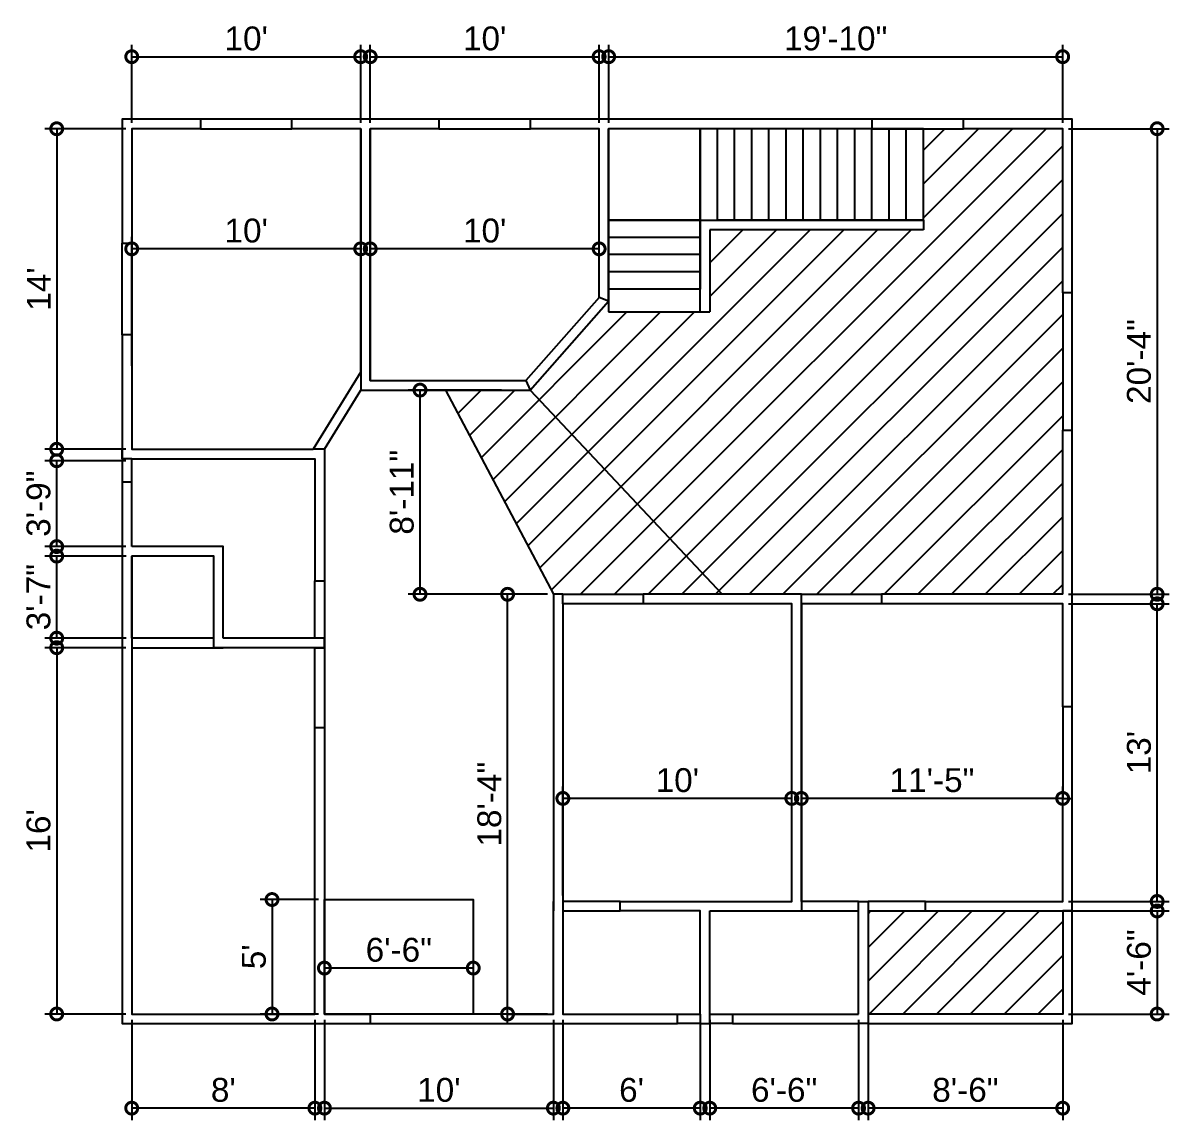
# Model space of a CAD drawing. Header units: feet. Extents: x -13107 to 0, y -39 to 1832.
# Drawn here: x -11881 to -11281, y 100 to 675 of the extents above; entities that cross this region are included whole.
import ezdxf

# ---------------------------------------------------------------- set-up
doc = ezdxf.new("R2010")
doc.units = ezdxf.units.FT
doc.header["$MEASUREMENT"] = 0
for name, color, linetype in [('2d ciling', 52, 'Continuous'), ('2d doors', 82, 'Continuous'), ('2d stairs', 220, 'Continuous'), ('2d walls', 9, 'Continuous'), ('2d windows', 150, 'Continuous'), ('blocks', 130, 'Continuous'), ('dimentions', 230, 'Continuous'), ('hatches', 40, 'Continuous')]:
    doc.layers.add(name, color=color, linetype=linetype)
doc.styles.get("Standard").update_dxf_attribs({"font": 'arial.ttf'})
doc.dimstyles.new('dimentions', dxfattribs={"dimscale": 5, "dimtxt": 2.5, "dimasz": 2.5, "dimexe": 1.25, "dimexo": 0.625, "dimtad": 1, "dimdec": 4, "dimzin": 0, "dimdsep": 46, "dimlunit": 4, "dimtxsty": 'Standard', "dimblk": 'DOTSMALL', "dimcen": 2.5, "dimadec": 0, "dimazin": 0, "dimtfac": 1, "dimtdec": 4, "dimtofl": 0, "dimtmove": 0, "dimatfit": 3, "dimfxl": 1, "dimtolj": 1, "dimtzin": 0, "dimarcsym": 0})
pattern_1 = [(45, (3892.414, 0), (-8.838835, 8.838835), [])]

# ---------------------------------------------------------------- blocks, each defined once
blk = doc.blocks.new('_DotSmall')
at = {"color": 0, "linetype": 'ByBlock', "const_width": 0.5}
blk.add_lwpolyline([(-0.0625, 0, 1), (0.0625, 0, 1)], format="xyb", close=True, dxfattribs=at)
blk = doc.blocks.new('*D87')
at = {"layer": 'Defpoints', "color": 0, "transparency": 16777216}
for p in [(-11824.38, 155.38), (-11728.38, 155.38), (-11824.38, 106.04)]:
    blk.add_point(p, dxfattribs=at)
at = {"layer": 'dimentions', "color": 0, "lineweight": -2, "transparency": 16777216}
for p, q in [((-11824.38, 152.26), (-11824.38, 99.79)), ((-11728.38, 152.26), (-11728.38, 99.79)), ((-11728.38, 106.04), (-11824.38, 106.04))]:
    blk.add_line(p, q, dxfattribs=at)
at = {"layer": 'dimentions', "color": 0, "lineweight": -2, "transparency": 16777216, "xscale": 12.5, "yscale": 12.5, "zscale": 12.5, "rotation": 180}
blk.add_blockref('_DotSmall', (-11824.38, 106.04), dxfattribs=at)
at = {"layer": 'dimentions', "color": 0, "lineweight": -2, "transparency": 16777216, "xscale": 12.5, "yscale": 12.5, "zscale": 12.5}
blk.add_blockref('_DotSmall', (-11728.38, 106.04), dxfattribs=at)
at = {"layer": 'dimentions', "color": 0, "transparency": 16777216, "insert": (-11776.38, 115.55), "char_height": 12.5, "attachment_point": 5}
blk.add_mtext("\\A1;8'", dxfattribs=at)
blk = doc.blocks.new('*D88')
at = {"layer": 'Defpoints', "color": 0, "transparency": 16777216}
for p in [(-11723.38, 155.38), (-11603.38, 155.38), (-11603.38, 106.04)]:
    blk.add_point(p, dxfattribs=at)
at = {"layer": 'dimentions', "color": 0, "lineweight": -2, "transparency": 16777216}
for p, q in [((-11723.38, 152.26), (-11723.38, 99.79)), ((-11603.38, 152.26), (-11603.38, 99.79)), ((-11723.38, 106.04), (-11603.38, 106.04))]:
    blk.add_line(p, q, dxfattribs=at)
at = {"layer": 'dimentions', "color": 0, "lineweight": -2, "transparency": 16777216, "xscale": 12.5, "yscale": 12.5, "zscale": 12.5, "rotation": 180}
blk.add_blockref('_DotSmall', (-11723.38, 106.04), dxfattribs=at)
at = {"layer": 'dimentions', "color": 0, "lineweight": -2, "transparency": 16777216, "xscale": 12.5, "yscale": 12.5, "zscale": 12.5}
blk.add_blockref('_DotSmall', (-11603.38, 106.04), dxfattribs=at)
at = {"layer": 'dimentions', "color": 0, "transparency": 16777216, "insert": (-11663.38, 115.55), "char_height": 12.5, "attachment_point": 5}
blk.add_mtext("\\A1;10'", dxfattribs=at)
blk = doc.blocks.new('*D89')
at = {"layer": 'Defpoints', "color": 0, "transparency": 16777216}
for p in [(-11598.38, 155.38), (-11526.38, 155.38), (-11598.38, 106.04)]:
    blk.add_point(p, dxfattribs=at)
at = {"layer": 'dimentions', "color": 0, "lineweight": -2, "transparency": 16777216}
for p, q in [((-11598.38, 152.26), (-11598.38, 99.79)), ((-11526.38, 152.26), (-11526.38, 99.79)), ((-11526.38, 106.04), (-11598.38, 106.04))]:
    blk.add_line(p, q, dxfattribs=at)
at = {"layer": 'dimentions', "color": 0, "lineweight": -2, "transparency": 16777216, "xscale": 12.5, "yscale": 12.5, "zscale": 12.5, "rotation": 180}
blk.add_blockref('_DotSmall', (-11598.38, 106.04), dxfattribs=at)
at = {"layer": 'dimentions', "color": 0, "lineweight": -2, "transparency": 16777216, "xscale": 12.5, "yscale": 12.5, "zscale": 12.5}
blk.add_blockref('_DotSmall', (-11526.38, 106.04), dxfattribs=at)
at = {"layer": 'dimentions', "color": 0, "transparency": 16777216, "insert": (-11562.38, 115.55), "char_height": 12.5, "attachment_point": 5}
blk.add_mtext("\\A1;6'", dxfattribs=at)
blk = doc.blocks.new('*D90')
at = {"layer": 'Defpoints', "color": 0, "transparency": 16777216}
for p in [(-11521.38, 155.38), (-11443.38, 155.38), (-11521.38, 106.04)]:
    blk.add_point(p, dxfattribs=at)
at = {"layer": 'dimentions', "color": 0, "lineweight": -2, "transparency": 16777216}
for p, q in [((-11521.38, 152.26), (-11521.38, 99.79)), ((-11443.38, 152.26), (-11443.38, 99.79)), ((-11443.38, 106.04), (-11521.38, 106.04))]:
    blk.add_line(p, q, dxfattribs=at)
at = {"layer": 'dimentions', "color": 0, "lineweight": -2, "transparency": 16777216, "xscale": 12.5, "yscale": 12.5, "zscale": 12.5, "rotation": 180}
blk.add_blockref('_DotSmall', (-11521.38, 106.04), dxfattribs=at)
at = {"layer": 'dimentions', "color": 0, "lineweight": -2, "transparency": 16777216, "xscale": 12.5, "yscale": 12.5, "zscale": 12.5}
blk.add_blockref('_DotSmall', (-11443.38, 106.04), dxfattribs=at)
at = {"layer": 'dimentions', "color": 0, "transparency": 16777216, "insert": (-11482.38, 115.55), "char_height": 12.5, "attachment_point": 5}
blk.add_mtext('\\A1;6\'-6"', dxfattribs=at)
blk = doc.blocks.new('*D91')
at = {"layer": 'Defpoints', "color": 0, "transparency": 16777216}
for p in [(-11438.38, 155.38), (-11336.38, 155.38), (-11438.38, 106.04)]:
    blk.add_point(p, dxfattribs=at)
at = {"layer": 'dimentions', "color": 0, "lineweight": -2, "transparency": 16777216}
for p, q in [((-11438.38, 152.26), (-11438.38, 99.79)), ((-11336.38, 152.26), (-11336.38, 99.79)), ((-11336.38, 106.04), (-11438.38, 106.04))]:
    blk.add_line(p, q, dxfattribs=at)
at = {"layer": 'dimentions', "color": 0, "lineweight": -2, "transparency": 16777216, "xscale": 12.5, "yscale": 12.5, "zscale": 12.5, "rotation": 180}
blk.add_blockref('_DotSmall', (-11438.38, 106.04), dxfattribs=at)
at = {"layer": 'dimentions', "color": 0, "lineweight": -2, "transparency": 16777216, "xscale": 12.5, "yscale": 12.5, "zscale": 12.5}
blk.add_blockref('_DotSmall', (-11336.38, 106.04), dxfattribs=at)
at = {"layer": 'dimentions', "color": 0, "transparency": 16777216, "insert": (-11387.38, 115.55), "char_height": 12.5, "attachment_point": 5}
blk.add_mtext('\\A1;8\'-6"', dxfattribs=at)
blk = doc.blocks.new('*D92')
at = {"layer": 'Defpoints', "color": 0, "transparency": 16777216}
for p in [(-11336.38, 209.38), (-11336.38, 155.38), (-11286.86, 155.38)]:
    blk.add_point(p, dxfattribs=at)
at = {"layer": 'dimentions', "color": 0, "lineweight": -2, "transparency": 16777216}
for p, q in [((-11333.26, 209.38), (-11280.61, 209.38)), ((-11286.86, 209.38), (-11286.86, 155.38)), ((-11333.26, 155.38), (-11280.61, 155.38))]:
    blk.add_line(p, q, dxfattribs=at)
at = {"layer": 'dimentions', "color": 0, "lineweight": -2, "transparency": 16777216, "xscale": 12.5, "yscale": 12.5, "zscale": 12.5}
for p, rotation in [((-11286.86, 209.38), 90), ((-11286.86, 155.38), 270)]:
    blk.add_blockref('_DotSmall', p, dxfattribs=dict(at, rotation=rotation))
at = {"layer": 'dimentions', "color": 0, "transparency": 16777216, "insert": (-11296.37, 182.38), "char_height": 12.5, "attachment_point": 5, "rotation": 90}
blk.add_mtext('\\A1;4\'-6"', dxfattribs=at)
blk = doc.blocks.new('*D93')
at = {"layer": 'Defpoints', "color": 0, "transparency": 16777216}
for p in [(-11336.38, 370.38), (-11286.86, 370.38), (-11336.38, 214.38)]:
    blk.add_point(p, dxfattribs=at)
at = {"layer": 'dimentions', "color": 0, "lineweight": -2, "transparency": 16777216}
for p, q in [((-11333.26, 370.38), (-11280.61, 370.38)), ((-11286.86, 214.38), (-11286.86, 370.38)), ((-11333.26, 214.38), (-11280.61, 214.38))]:
    blk.add_line(p, q, dxfattribs=at)
at = {"layer": 'dimentions', "color": 0, "lineweight": -2, "transparency": 16777216, "xscale": 12.5, "yscale": 12.5, "zscale": 12.5}
for p, rotation in [((-11286.86, 370.38), 90), ((-11286.86, 214.38), 270)]:
    blk.add_blockref('_DotSmall', p, dxfattribs=dict(at, rotation=rotation))
at = {"layer": 'dimentions', "color": 0, "transparency": 16777216, "insert": (-11296.37, 292.38), "char_height": 12.5, "attachment_point": 5, "rotation": 90}
blk.add_mtext("\\A1;13'", dxfattribs=at)
blk = doc.blocks.new('*D94')
at = {"layer": 'Defpoints', "color": 0, "transparency": 16777216}
for p in [(-11473.38, 268.38), (-11473.38, 214.38), (-11336.38, 214.38)]:
    blk.add_point(p, dxfattribs=at)
at = {"layer": 'dimentions', "color": 0, "lineweight": -2, "transparency": 16777216}
for p, q in [((-11473.38, 217.51), (-11473.38, 274.63)), ((-11336.38, 217.51), (-11336.38, 274.63)), ((-11336.38, 268.38), (-11473.38, 268.38))]:
    blk.add_line(p, q, dxfattribs=at)
at = {"layer": 'dimentions', "color": 0, "lineweight": -2, "transparency": 16777216, "xscale": 12.5, "yscale": 12.5, "zscale": 12.5, "rotation": 180}
blk.add_blockref('_DotSmall', (-11473.38, 268.38), dxfattribs=at)
at = {"layer": 'dimentions', "color": 0, "lineweight": -2, "transparency": 16777216, "xscale": 12.5, "yscale": 12.5, "zscale": 12.5}
blk.add_blockref('_DotSmall', (-11336.38, 268.38), dxfattribs=at)
at = {"layer": 'dimentions', "color": 0, "transparency": 16777216, "insert": (-11404.88, 277.89), "char_height": 12.5, "attachment_point": 5}
blk.add_mtext('\\A1;11\'-5"', dxfattribs=at)
blk = doc.blocks.new('*D95')
at = {"layer": 'Defpoints', "color": 0, "transparency": 16777216}
for p in [(-11598.38, 268.38), (-11598.38, 214.38), (-11478.38, 214.38)]:
    blk.add_point(p, dxfattribs=at)
at = {"layer": 'dimentions', "color": 0, "lineweight": -2, "transparency": 16777216}
for p, q in [((-11598.38, 217.51), (-11598.38, 274.63)), ((-11478.38, 217.51), (-11478.38, 274.63)), ((-11478.38, 268.38), (-11598.38, 268.38))]:
    blk.add_line(p, q, dxfattribs=at)
at = {"layer": 'dimentions', "color": 0, "lineweight": -2, "transparency": 16777216, "xscale": 12.5, "yscale": 12.5, "zscale": 12.5, "rotation": 180}
blk.add_blockref('_DotSmall', (-11598.38, 268.38), dxfattribs=at)
at = {"layer": 'dimentions', "color": 0, "lineweight": -2, "transparency": 16777216, "xscale": 12.5, "yscale": 12.5, "zscale": 12.5}
blk.add_blockref('_DotSmall', (-11478.38, 268.38), dxfattribs=at)
at = {"layer": 'dimentions', "color": 0, "transparency": 16777216, "insert": (-11538.38, 277.89), "char_height": 12.5, "attachment_point": 5}
blk.add_mtext("\\A1;10'", dxfattribs=at)
blk = doc.blocks.new('*D96')
at = {"layer": 'Defpoints', "color": 0, "transparency": 16777216}
for p in [(-11627.38, 375.38), (-11603.38, 375.38), (-11603.38, 155.38)]:
    blk.add_point(p, dxfattribs=at)
at = {"layer": 'dimentions', "color": 0, "lineweight": -2, "transparency": 16777216}
for p, q in [((-11606.51, 375.38), (-11633.63, 375.38)), ((-11627.38, 155.38), (-11627.38, 375.38)), ((-11606.51, 155.38), (-11633.63, 155.38))]:
    blk.add_line(p, q, dxfattribs=at)
at = {"layer": 'dimentions', "color": 0, "lineweight": -2, "transparency": 16777216, "xscale": 12.5, "yscale": 12.5, "zscale": 12.5}
for p, rotation in [((-11627.38, 375.38), 90), ((-11627.38, 155.38), 270)]:
    blk.add_blockref('_DotSmall', p, dxfattribs=dict(at, rotation=rotation))
at = {"layer": 'dimentions', "color": 0, "transparency": 16777216, "insert": (-11636.89, 265.38), "char_height": 12.5, "attachment_point": 5, "rotation": 90}
blk.add_mtext('\\A1;18\'-4"', dxfattribs=at)
blk = doc.blocks.new('*D97')
at = {"layer": 'Defpoints', "color": 0, "transparency": 16777216}
for p in [(-11723.38, 215.38), (-11645.38, 215.38), (-11723.38, 179.46)]:
    blk.add_point(p, dxfattribs=at)
at = {"layer": 'dimentions', "color": 0, "lineweight": -2, "transparency": 16777216}
for p, q in [((-11723.38, 212.26), (-11723.38, 173.21)), ((-11645.38, 212.26), (-11645.38, 173.21)), ((-11645.38, 179.46), (-11723.38, 179.46))]:
    blk.add_line(p, q, dxfattribs=at)
at = {"layer": 'dimentions', "color": 0, "lineweight": -2, "transparency": 16777216, "xscale": 12.5, "yscale": 12.5, "zscale": 12.5, "rotation": 180}
blk.add_blockref('_DotSmall', (-11723.38, 179.46), dxfattribs=at)
at = {"layer": 'dimentions', "color": 0, "lineweight": -2, "transparency": 16777216, "xscale": 12.5, "yscale": 12.5, "zscale": 12.5}
blk.add_blockref('_DotSmall', (-11645.38, 179.46), dxfattribs=at)
at = {"layer": 'dimentions', "color": 0, "transparency": 16777216, "insert": (-11684.38, 188.97), "char_height": 12.5, "attachment_point": 5}
blk.add_mtext('\\A1;6\'-6"', dxfattribs=at)
blk = doc.blocks.new('*D98')
at = {"layer": 'Defpoints', "color": 0, "transparency": 16777216}
for p in [(-11723.38, 215.38), (-11750.84, 155.38), (-11723.38, 155.38)]:
    blk.add_point(p, dxfattribs=at)
at = {"layer": 'dimentions', "color": 0, "lineweight": -2, "transparency": 16777216}
for p, q in [((-11726.51, 215.38), (-11757.09, 215.38)), ((-11750.84, 215.38), (-11750.84, 155.38)), ((-11726.51, 155.38), (-11757.09, 155.38))]:
    blk.add_line(p, q, dxfattribs=at)
at = {"layer": 'dimentions', "color": 0, "lineweight": -2, "transparency": 16777216, "xscale": 12.5, "yscale": 12.5, "zscale": 12.5}
for p, rotation in [((-11750.84, 215.38), 90), ((-11750.84, 155.38), 270)]:
    blk.add_blockref('_DotSmall', p, dxfattribs=dict(at, rotation=rotation))
at = {"layer": 'dimentions', "color": 0, "transparency": 16777216, "insert": (-11760.33, 185.38), "char_height": 12.5, "attachment_point": 5, "rotation": 90}
blk.add_mtext("\\A1;5'", dxfattribs=at)
blk = doc.blocks.new('*D99')
at = {"layer": 'Defpoints', "color": 0, "transparency": 16777216}
for p in [(-11824.38, 347.38), (-11863.72, 155.38), (-11824.38, 155.38)]:
    blk.add_point(p, dxfattribs=at)
at = {"layer": 'dimentions', "color": 0, "lineweight": -2, "transparency": 16777216}
for p, q in [((-11827.51, 347.38), (-11869.97, 347.38)), ((-11863.72, 347.38), (-11863.72, 155.38)), ((-11827.51, 155.38), (-11869.97, 155.38))]:
    blk.add_line(p, q, dxfattribs=at)
at = {"layer": 'dimentions', "color": 0, "lineweight": -2, "transparency": 16777216, "xscale": 12.5, "yscale": 12.5, "zscale": 12.5}
for p, rotation in [((-11863.72, 347.38), 90), ((-11863.72, 155.38), 270)]:
    blk.add_blockref('_DotSmall', p, dxfattribs=dict(at, rotation=rotation))
at = {"layer": 'dimentions', "color": 0, "transparency": 16777216, "insert": (-11873.22, 251.38), "char_height": 12.5, "attachment_point": 5, "rotation": 90}
blk.add_mtext("\\A1;16'", dxfattribs=at)
blk = doc.blocks.new('*D101')
at = {"layer": 'Defpoints', "color": 0, "transparency": 16777216}
for p in [(-11824.38, 619.38), (-11863.72, 451.38), (-11824.38, 451.38)]:
    blk.add_point(p, dxfattribs=at)
at = {"layer": 'dimentions', "color": 0, "lineweight": -2, "transparency": 16777216}
for p, q in [((-11827.51, 619.38), (-11869.97, 619.38)), ((-11863.72, 619.38), (-11863.72, 451.38)), ((-11827.51, 451.38), (-11869.97, 451.38))]:
    blk.add_line(p, q, dxfattribs=at)
at = {"layer": 'dimentions', "color": 0, "lineweight": -2, "transparency": 16777216, "xscale": 12.5, "yscale": 12.5, "zscale": 12.5}
for p, rotation in [((-11863.72, 619.38), 90), ((-11863.72, 451.38), 270)]:
    blk.add_blockref('_DotSmall', p, dxfattribs=dict(at, rotation=rotation))
at = {"layer": 'dimentions', "color": 0, "transparency": 16777216, "insert": (-11873.12, 535.38), "char_height": 12.5, "attachment_point": 5, "rotation": 90}
blk.add_mtext("\\A1;14'", dxfattribs=at)
blk = doc.blocks.new('*D102')
at = {"layer": 'Defpoints', "color": 0, "transparency": 16777216}
for p in [(-11704.38, 657.14), (-11824.38, 619.38), (-11704.38, 619.38)]:
    blk.add_point(p, dxfattribs=at)
at = {"layer": 'dimentions', "color": 0, "lineweight": -2, "transparency": 16777216}
for p, q in [((-11824.38, 622.51), (-11824.38, 663.39)), ((-11704.38, 622.51), (-11704.38, 663.39)), ((-11824.38, 657.14), (-11704.38, 657.14))]:
    blk.add_line(p, q, dxfattribs=at)
at = {"layer": 'dimentions', "color": 0, "lineweight": -2, "transparency": 16777216, "xscale": 12.5, "yscale": 12.5, "zscale": 12.5, "rotation": 180}
blk.add_blockref('_DotSmall', (-11824.38, 657.14), dxfattribs=at)
at = {"layer": 'dimentions', "color": 0, "lineweight": -2, "transparency": 16777216, "xscale": 12.5, "yscale": 12.5, "zscale": 12.5}
blk.add_blockref('_DotSmall', (-11704.38, 657.14), dxfattribs=at)
at = {"layer": 'dimentions', "color": 0, "transparency": 16777216, "insert": (-11764.38, 666.64), "char_height": 12.5, "attachment_point": 5}
blk.add_mtext("\\A1;10'", dxfattribs=at)
blk = doc.blocks.new('*D103')
at = {"layer": 'Defpoints', "color": 0, "transparency": 16777216}
for p in [(-11579.38, 657.14), (-11699.38, 619.38), (-11579.38, 619.38)]:
    blk.add_point(p, dxfattribs=at)
at = {"layer": 'dimentions', "color": 0, "lineweight": -2, "transparency": 16777216}
for p, q in [((-11699.38, 622.51), (-11699.38, 663.39)), ((-11579.38, 622.51), (-11579.38, 663.39)), ((-11699.38, 657.14), (-11579.38, 657.14))]:
    blk.add_line(p, q, dxfattribs=at)
at = {"layer": 'dimentions', "color": 0, "lineweight": -2, "transparency": 16777216, "xscale": 12.5, "yscale": 12.5, "zscale": 12.5, "rotation": 180}
blk.add_blockref('_DotSmall', (-11699.38, 657.14), dxfattribs=at)
at = {"layer": 'dimentions', "color": 0, "lineweight": -2, "transparency": 16777216, "xscale": 12.5, "yscale": 12.5, "zscale": 12.5}
blk.add_blockref('_DotSmall', (-11579.38, 657.14), dxfattribs=at)
at = {"layer": 'dimentions', "color": 0, "transparency": 16777216, "insert": (-11639.38, 666.64), "char_height": 12.5, "attachment_point": 5}
blk.add_mtext("\\A1;10'", dxfattribs=at)
blk = doc.blocks.new('*D104')
at = {"layer": 'Defpoints', "color": 0, "transparency": 16777216}
for p in [(-11336.38, 657.14), (-11574.38, 619.38), (-11336.38, 619.38)]:
    blk.add_point(p, dxfattribs=at)
at = {"layer": 'dimentions', "color": 0, "lineweight": -2, "transparency": 16777216}
for p, q in [((-11574.38, 622.51), (-11574.38, 663.39)), ((-11336.38, 622.51), (-11336.38, 663.39)), ((-11574.38, 657.14), (-11336.38, 657.14))]:
    blk.add_line(p, q, dxfattribs=at)
at = {"layer": 'dimentions', "color": 0, "lineweight": -2, "transparency": 16777216, "xscale": 12.5, "yscale": 12.5, "zscale": 12.5, "rotation": 180}
blk.add_blockref('_DotSmall', (-11574.38, 657.14), dxfattribs=at)
at = {"layer": 'dimentions', "color": 0, "lineweight": -2, "transparency": 16777216, "xscale": 12.5, "yscale": 12.5, "zscale": 12.5}
blk.add_blockref('_DotSmall', (-11336.38, 657.14), dxfattribs=at)
at = {"layer": 'dimentions', "color": 0, "transparency": 16777216, "insert": (-11455.38, 666.64), "char_height": 12.5, "attachment_point": 5}
blk.add_mtext('\\A1;19\'-10"', dxfattribs=at)
blk = doc.blocks.new('*D105')
at = {"layer": 'Defpoints', "color": 0, "transparency": 16777216}
for p in [(-11336.38, 619.38), (-11336.38, 375.38), (-11286.86, 375.38)]:
    blk.add_point(p, dxfattribs=at)
at = {"layer": 'dimentions', "color": 0, "lineweight": -2, "transparency": 16777216}
for p, q in [((-11333.26, 619.38), (-11280.61, 619.38)), ((-11286.86, 619.38), (-11286.86, 375.38)), ((-11333.26, 375.38), (-11280.61, 375.38))]:
    blk.add_line(p, q, dxfattribs=at)
at = {"layer": 'dimentions', "color": 0, "lineweight": -2, "transparency": 16777216, "xscale": 12.5, "yscale": 12.5, "zscale": 12.5}
for p, rotation in [((-11286.86, 619.38), 90), ((-11286.86, 375.38), 270)]:
    blk.add_blockref('_DotSmall', p, dxfattribs=dict(at, rotation=rotation))
at = {"layer": 'dimentions', "color": 0, "transparency": 16777216, "insert": (-11296.37, 497.38), "char_height": 12.5, "attachment_point": 5, "rotation": 90}
blk.add_mtext('\\A1;20\'-4"', dxfattribs=at)
blk = doc.blocks.new('*D106')
at = {"layer": 'Defpoints', "color": 0, "transparency": 16777216}
for p in [(-11699.38, 556.43), (-11699.38, 530.94), (-11579.38, 530.94)]:
    blk.add_point(p, dxfattribs=at)
at = {"layer": 'dimentions', "color": 0, "lineweight": -2, "transparency": 16777216}
for p, q in [((-11699.38, 534.06), (-11699.38, 562.68)), ((-11579.38, 534.06), (-11579.38, 562.68)), ((-11579.38, 556.43), (-11699.38, 556.43))]:
    blk.add_line(p, q, dxfattribs=at)
at = {"layer": 'dimentions', "color": 0, "lineweight": -2, "transparency": 16777216, "xscale": 12.5, "yscale": 12.5, "zscale": 12.5, "rotation": 180}
blk.add_blockref('_DotSmall', (-11699.38, 556.43), dxfattribs=at)
at = {"layer": 'dimentions', "color": 0, "lineweight": -2, "transparency": 16777216, "xscale": 12.5, "yscale": 12.5, "zscale": 12.5}
blk.add_blockref('_DotSmall', (-11579.38, 556.43), dxfattribs=at)
at = {"layer": 'dimentions', "color": 0, "transparency": 16777216, "insert": (-11639.38, 565.94), "char_height": 12.5, "attachment_point": 5}
blk.add_mtext("\\A1;10'", dxfattribs=at)
blk = doc.blocks.new('*D107')
at = {"layer": 'Defpoints', "color": 0, "transparency": 16777216}
for p in [(-11824.38, 556.43), (-11824.38, 491.95), (-11704.38, 491.95)]:
    blk.add_point(p, dxfattribs=at)
at = {"layer": 'dimentions', "color": 0, "lineweight": -2, "transparency": 16777216}
for p, q in [((-11824.38, 495.08), (-11824.38, 562.68)), ((-11704.38, 495.08), (-11704.38, 562.68)), ((-11704.38, 556.43), (-11824.38, 556.43))]:
    blk.add_line(p, q, dxfattribs=at)
at = {"layer": 'dimentions', "color": 0, "lineweight": -2, "transparency": 16777216, "xscale": 12.5, "yscale": 12.5, "zscale": 12.5, "rotation": 180}
blk.add_blockref('_DotSmall', (-11824.38, 556.43), dxfattribs=at)
at = {"layer": 'dimentions', "color": 0, "lineweight": -2, "transparency": 16777216, "xscale": 12.5, "yscale": 12.5, "zscale": 12.5}
blk.add_blockref('_DotSmall', (-11704.38, 556.43), dxfattribs=at)
at = {"layer": 'dimentions', "color": 0, "transparency": 16777216, "insert": (-11764.38, 565.94), "char_height": 12.5, "attachment_point": 5}
blk.add_mtext("\\A1;10'", dxfattribs=at)
blk = doc.blocks.new('*D108')
at = {"layer": 'Defpoints', "color": 0, "transparency": 16777216}
for p in [(-11673.28, 482.38), (-11627.38, 482.38), (-11627.38, 375.38)]:
    blk.add_point(p, dxfattribs=at)
at = {"layer": 'dimentions', "color": 0, "lineweight": -2, "transparency": 16777216}
for p, q in [((-11630.51, 482.38), (-11679.53, 482.38)), ((-11673.28, 375.38), (-11673.28, 482.38)), ((-11630.51, 375.38), (-11679.53, 375.38))]:
    blk.add_line(p, q, dxfattribs=at)
at = {"layer": 'dimentions', "color": 0, "lineweight": -2, "transparency": 16777216, "xscale": 12.5, "yscale": 12.5, "zscale": 12.5}
for p, rotation in [((-11673.28, 482.38), 90), ((-11673.28, 375.38), 270)]:
    blk.add_blockref('_DotSmall', p, dxfattribs=dict(at, rotation=rotation))
at = {"layer": 'dimentions', "color": 0, "transparency": 16777216, "insert": (-11682.79, 428.88), "char_height": 12.5, "attachment_point": 5, "rotation": 90}
blk.add_mtext('\\A1;8\'-11"', dxfattribs=at)
blk = doc.blocks.new('*D110')
at = {"layer": 'Defpoints', "color": 0, "transparency": 16777216}
for p in [(-11863.72, 395.38), (-11824.14, 395.38), (-11824.14, 352.38)]:
    blk.add_point(p, dxfattribs=at)
at = {"layer": 'dimentions', "color": 0, "lineweight": -2, "transparency": 16777216}
for p, q in [((-11827.27, 395.38), (-11869.97, 395.38)), ((-11863.72, 352.38), (-11863.72, 395.38)), ((-11827.27, 352.38), (-11869.97, 352.38))]:
    blk.add_line(p, q, dxfattribs=at)
at = {"layer": 'dimentions', "color": 0, "lineweight": -2, "transparency": 16777216, "xscale": 12.5, "yscale": 12.5, "zscale": 12.5}
for p, rotation in [((-11863.72, 395.38), 90), ((-11863.72, 352.38), 270)]:
    blk.add_blockref('_DotSmall', p, dxfattribs=dict(at, rotation=rotation))
at = {"layer": 'dimentions', "color": 0, "transparency": 16777216, "insert": (-11873.23, 373.88), "char_height": 12.5, "attachment_point": 5, "rotation": 90}
blk.add_mtext('\\A1;3\'-7"', dxfattribs=at)
blk = doc.blocks.new('*D112')
at = {"layer": 'Defpoints', "color": 0, "transparency": 16777216}
for p in [(-11863.72, 445.38), (-11824.38, 445.38), (-11824.38, 400.38)]:
    blk.add_point(p, dxfattribs=at)
at = {"layer": 'dimentions', "color": 0, "lineweight": -2, "transparency": 16777216}
for p, q in [((-11827.51, 445.38), (-11869.97, 445.38)), ((-11863.72, 400.38), (-11863.72, 445.38)), ((-11827.51, 400.38), (-11869.97, 400.38))]:
    blk.add_line(p, q, dxfattribs=at)
at = {"layer": 'dimentions', "color": 0, "lineweight": -2, "transparency": 16777216, "xscale": 12.5, "yscale": 12.5, "zscale": 12.5}
for p, rotation in [((-11863.72, 445.38), 90), ((-11863.72, 400.38), 270)]:
    blk.add_blockref('_DotSmall', p, dxfattribs=dict(at, rotation=rotation))
at = {"layer": 'dimentions', "color": 0, "transparency": 16777216, "insert": (-11873.23, 422.88), "char_height": 12.5, "attachment_point": 5, "rotation": 90}
blk.add_mtext('\\A1;3\'-9"', dxfattribs=at)

msp = doc.modelspace()

# ---------------------------------------------------------------- hatches: boundary and pattern name
at = {"layer": 'hatches', "transparency": 33554521}
h = msp.add_hatch(dxfattribs=at)
h.set_pattern_fill('ANSI31', color=256, scale=100)
h.set_pattern_definition(pattern_1)
h.paths.add_polyline_path([(-11336.38245, 619.38436), (-11409.38245, 619.38436), (-11409.38245, 571.38436), (-11409.38245, 566.38436), (-11521.38245, 566.38436), (-11521.38245, 523.38436), (-11526.38245, 523.38436), (-11574.38245, 523.38436), (-11574.38245, 529.04473), (-11615.59912, 482.38436), (-11659.99079, 482.38436), (-11603.38245, 375.38436), (-11473.38245, 375.38436), (-11336.38245, 375.38436)])
h = msp.add_hatch(dxfattribs=at)
h.set_pattern_fill('ANSI31', color=256, scale=100)
h.set_pattern_definition(pattern_1)
h.paths.add_polyline_path([(-11336.38245, 209.38436), (-11438.38245, 209.38436), (-11438.38245, 155.38436), (-11336.38245, 155.38436)])

# ---------------------------------------------------------------- linework, layer by layer
at = {"layer": '2d ciling'}
for points in [[(-11645.38245, 155.38436), (-11723.38245, 155.38436), (-11723.38245, 215.38436), (-11645.38245, 215.38436)], [(-11331.38245, 209.38436), (-11336.38245, 209.38436), (-11336.38245, 155.38436), (-11438.38245, 155.38436), (-11438.38245, 150.38436), (-11331.38245, 150.38436)]]:
    msp.add_lwpolyline(points, close=True, dxfattribs=at)
at = {"layer": '2d doors'}
for p, q in [((-11579.38245, 530.93683), (-11617.85381, 487.38436)), ((-11615.59912, 482.38436), (-11574.38245, 529.04473)), ((-11574.38245, 529.04473), (-11579.38245, 530.93683)), ((-11704.38245, 491.9526), (-11729.24686, 451.38436)), ((-11704.38245, 491.9526), (-11704.38245, 482.38436)), ((-11617.85381, 487.38436), (-11615.59912, 482.38436)), ((-11723.38245, 451.38436), (-11704.38245, 482.38436)), ((-11723.38245, 451.38436), (-11729.24686, 451.38436))]:
    msp.add_line(p, q, dxfattribs=at)
for points in [[(-11723.38245, 352.38436), (-11728.38245, 352.38436), (-11728.38245, 382.38436), (-11723.38245, 382.38436)], [(-11556.38245, 370.38436), (-11598.38245, 370.38436), (-11598.38245, 375.38436), (-11556.38245, 375.38436)], [(-11431.38245, 370.38436), (-11473.38245, 370.38436), (-11473.38245, 375.38436), (-11431.38245, 375.38436)], [(-11781.38245, 352.38436), (-11824.38245, 352.38436), (-11824.38245, 347.38436), (-11781.38245, 347.38436)], [(-11728.38245, 347.38436), (-11723.38245, 347.38436), (-11723.38245, 305.38436), (-11728.38245, 305.38436)], [(-11598.38245, 209.38436), (-11568.38245, 209.38436), (-11568.38245, 214.38436), (-11598.38245, 214.38436)], [(-11473.38245, 209.38436), (-11443.38245, 209.38436), (-11443.38245, 214.38436), (-11473.38245, 214.38436)], [(-11438.38245, 209.38436), (-11408.38245, 209.38436), (-11408.38245, 214.38436), (-11438.38245, 214.38436)]]:
    msp.add_lwpolyline(points, close=True, dxfattribs=at)
at = {"layer": '2d stairs'}
for p, q in [((-11517.38245, 571.38436), (-11517.38245, 619.38436)), ((-11508.38245, 571.38436), (-11508.38245, 619.38436)), ((-11499.38245, 571.38436), (-11499.38245, 619.38436)), ((-11490.38245, 571.38436), (-11490.38245, 619.38436)), ((-11481.38245, 571.38436), (-11481.38245, 619.38436)), ((-11472.38245, 571.38436), (-11472.38245, 619.38436)), ((-11463.38245, 571.38436), (-11463.38245, 619.38436)), ((-11454.38245, 571.38436), (-11454.38245, 619.38436)), ((-11445.38245, 571.38436), (-11445.38245, 619.38436)), ((-11436.38245, 571.38436), (-11436.38245, 619.38436)), ((-11427.38245, 571.38436), (-11427.38245, 619.38436)), ((-11418.38245, 571.38436), (-11418.38245, 619.38436)), ((-11526.38245, 571.38436), (-11526.38245, 562.38436)), ((-11508.38245, 571.38436), (-11517.38245, 571.38436)), ((-11499.38245, 571.38436), (-11508.38245, 571.38436)), ((-11490.38245, 571.38436), (-11499.38245, 571.38436)), ((-11481.38245, 571.38436), (-11490.38245, 571.38436)), ((-11472.38245, 571.38436), (-11481.38245, 571.38436)), ((-11463.38245, 571.38436), (-11472.38245, 571.38436)), ((-11454.38245, 571.38436), (-11463.38245, 571.38436)), ((-11445.38245, 571.38436), (-11454.38245, 571.38436)), ((-11436.38245, 571.38436), (-11445.38245, 571.38436)), ((-11427.38245, 571.38436), (-11436.38245, 571.38436)), ((-11418.38245, 571.38436), (-11427.38245, 571.38436)), ((-11409.38245, 571.38436), (-11418.38245, 571.38436)), ((-11409.38245, 571.38436), (-11409.38245, 566.38436)), ((-11409.38245, 566.38436), (-11521.38245, 566.38436)), ((-11521.38245, 566.38436), (-11521.38245, 523.38436)), ((-11526.38245, 562.38436), (-11574.38245, 562.38436)), ((-11526.38245, 562.38436), (-11526.38245, 553.38436)), ((-11526.38245, 553.38436), (-11574.38245, 553.38436)), ((-11526.38245, 553.38436), (-11526.38245, 544.38436)), ((-11526.38245, 544.38436), (-11574.38245, 544.38436)), ((-11526.38245, 544.38436), (-11526.38245, 535.38436)), ((-11526.38245, 535.38436), (-11574.38245, 535.38436)), ((-11526.38245, 523.38436), (-11521.38245, 523.38436))]:
    msp.add_line(p, q, dxfattribs=at)
for points in [[(-11574.38245, 571.38436), (-11526.38245, 571.38436), (-11526.38245, 619.38436), (-11574.38245, 619.38436)], [(-11526.38245, 571.38436), (-11409.38245, 571.38436), (-11409.38245, 619.38436), (-11526.38245, 619.38436)], [(-11574.38245, 523.38436), (-11526.38245, 523.38436), (-11526.38245, 571.38436), (-11574.38245, 571.38436)]]:
    msp.add_lwpolyline(points, close=True, dxfattribs=at)
at = {"layer": '2d walls'}
for p, q in [((-11438.38245, 209.38436), (-11438.38245, 155.38436)), ((-11438.38245, 150.38436), (-11443.38245, 150.38436))]:
    msp.add_line(p, q, dxfattribs=at)
for points in [[(-11788.38245, 624.38436), (-11829.38245, 624.38436), (-11829.38245, 559.38436)], [(-11788.38245, 624.38436), (-11829.38245, 624.38436), (-11829.38245, 559.38436)], [(-11788.38245, 619.38436), (-11824.38245, 619.38436), (-11824.38245, 559.38436)], [(-11788.38245, 619.38436), (-11824.38245, 619.38436), (-11824.38245, 559.38436)], [(-11663.38245, 624.38436), (-11740.38245, 624.38436)], [(-11699.38245, 624.38436), (-11740.38245, 624.38436)], [(-11704.38245, 619.38436), (-11740.38245, 619.38436)], [(-11704.38245, 491.9526), (-11704.38245, 619.38436), (-11740.38245, 619.38436)], [(-11663.38245, 624.38436), (-11704.38245, 624.38436)], [(-11704.38245, 619.38436), (-11704.38245, 491.9526)], [(-11663.38245, 619.38436), (-11699.38245, 619.38436)], [(-11663.38245, 619.38436), (-11699.38245, 619.38436), (-11699.38245, 487.38436), (-11617.85381, 487.38436)], [(-11699.38245, 487.38436), (-11699.38245, 619.38436)], [(-11699.38245, 490.54225), (-11699.38245, 619.38436)], [(-11436.38245, 624.38436), (-11615.38245, 624.38436)], [(-11574.38245, 624.38436), (-11615.38245, 624.38436)], [(-11579.38245, 619.38436), (-11615.38245, 619.38436)], [(-11579.38245, 530.93683), (-11579.38245, 619.38436), (-11615.38245, 619.38436)], [(-11436.38245, 619.38436), (-11574.38245, 619.38436)], [(-11574.38245, 529.04473), (-11574.38245, 619.38436)], [(-11331.38245, 533.38436), (-11331.38245, 624.38436), (-11388.38245, 624.38436)], [(-11336.38245, 533.38436), (-11336.38245, 619.38436), (-11388.38245, 619.38436)], [(-11829.38245, 511.38436), (-11829.38245, 446.38436)], [(-11829.38245, 511.38436), (-11829.38245, 446.38436)], [(-11824.38245, 511.38436), (-11824.38245, 451.38436)], [(-11824.38245, 511.38436), (-11824.38245, 451.38436), (-11729.24686, 451.38436)], [(-11704.38245, 482.38436), (-11615.59912, 482.38436)], [(-11336.38245, 375.38436), (-11336.38245, 461.38436)], [(-11331.38245, 316.38436), (-11331.38245, 461.38436)], [(-11829.38245, 446.38436), (-11829.38245, 451.38436)], [(-11824.38245, 451.38436), (-11729.24686, 451.38436)], [(-11723.38245, 451.38436), (-11723.38245, 382.38436)], [(-11824.38245, 446.38436), (-11728.38245, 446.38436)], [(-11824.38245, 446.38436), (-11728.38245, 446.38436), (-11728.38245, 382.38436)], [(-11824.38245, 446.38436), (-11728.38245, 446.38436)], [(-11829.38245, 434.38436), (-11829.38245, 150.38436), (-11699.38245, 150.38436)], [(-11824.38245, 400.38436), (-11824.38245, 434.38436)], [(-11829.38245, 400.38436), (-11829.38245, 347.38436)], [(-11776.38245, 352.38436), (-11776.38245, 400.38436), (-11824.38245, 400.38436)], [(-11781.38245, 352.38436), (-11781.38245, 395.38436), (-11824.38245, 395.38436), (-11824.38245, 352.38436)], [(-11824.38245, 352.38436), (-11824.38245, 395.38436)], [(-11598.38245, 375.38436), (-11603.38245, 375.38436), (-11603.38245, 209.38436)], [(-11473.38245, 214.38436), (-11473.38245, 375.38436), (-11556.38245, 375.38436)], [(-11473.38245, 375.38436), (-11478.38245, 375.38436)], [(-11336.38245, 375.38436), (-11431.38245, 375.38436)], [(-11331.38245, 316.38436), (-11331.38245, 375.38436)], [(-11598.38245, 370.38436), (-11598.38245, 214.38436)], [(-11568.38245, 214.38436), (-11478.38245, 214.38436), (-11478.38245, 370.38436), (-11556.38245, 370.38436)], [(-11473.38245, 370.38436), (-11473.38245, 214.38436)], [(-11336.38245, 316.38436), (-11336.38245, 370.38436), (-11431.38245, 370.38436)], [(-11336.38245, 316.38436), (-11336.38245, 370.38436)], [(-11336.38245, 316.38436), (-11336.38245, 370.38436)], [(-11829.38245, 352.38436), (-11829.38245, 150.38436), (-11723.38245, 150.38436)], [(-11723.38245, 352.38436), (-11723.38245, 347.38436), (-11781.38245, 347.38436)], [(-11728.38245, 352.38436), (-11776.38245, 352.38436)], [(-11728.38245, 352.38436), (-11728.38245, 352.38436), (-11776.38245, 352.38436)], [(-11723.38245, 347.38436), (-11723.38245, 352.38436)], [(-11824.38245, 347.38436), (-11824.38245, 155.38436), (-11728.38245, 155.38436)], [(-11824.38245, 347.38436), (-11824.38245, 155.38436), (-11728.38245, 155.38436), (-11728.38245, 305.38436)], [(-11728.38245, 347.38436), (-11781.38245, 347.38436)], [(-11781.38245, 347.38436), (-11776.38245, 347.38436)], [(-11723.38245, 305.38436), (-11723.38245, 155.38436), (-11699.38245, 155.38436)], [(-11408.38245, 214.38436), (-11336.38245, 214.38436), (-11336.38245, 268.38436)], [(-11408.38245, 214.38436), (-11336.38245, 214.38436), (-11336.38245, 268.38436)], [(-11408.38245, 209.38436), (-11331.38245, 209.38436), (-11331.38245, 268.38436)], [(-11336.38245, 214.38436), (-11336.38245, 268.38436)], [(-11331.38245, 209.38436), (-11331.38245, 268.38436)], [(-11627.38245, 155.38436), (-11603.38245, 155.38436), (-11603.38245, 214.38436)], [(-11443.38245, 214.38436), (-11438.38245, 214.38436)], [(-11443.38245, 214.38436), (-11438.38245, 214.38436)], [(-11443.38245, 214.38436), (-11438.38245, 214.38436)], [(-11598.38245, 209.38436), (-11598.38245, 155.38436), (-11538.38245, 155.38436)], [(-11526.38245, 155.38436), (-11526.38245, 209.38436), (-11568.38245, 209.38436)], [(-11526.38245, 150.38436), (-11521.38245, 150.38436), (-11521.38245, 209.38436)], [(-11521.38245, 209.38436), (-11473.38245, 209.38436)], [(-11478.38245, 209.38436), (-11473.38245, 209.38436)], [(-11443.38245, 155.38436), (-11443.38245, 209.38436)], [(-11627.38245, 150.38436), (-11538.38245, 150.38436)], [(-11509.38245, 155.38436), (-11443.38245, 155.38436)], [(-11509.38245, 150.38436), (-11443.38245, 150.38436)], [(-11509.38245, 150.38436), (-11443.38245, 150.38436)]]:
    msp.add_lwpolyline(points, dxfattribs=at)
at = {"layer": '2d windows'}
for points in [[(-11788.38245, 619.38436), (-11740.38245, 619.38436), (-11740.38245, 624.38436), (-11788.38245, 624.38436)], [(-11663.38245, 619.38436), (-11615.38245, 619.38436), (-11615.38245, 624.38436), (-11663.38245, 624.38436)], [(-11436.38245, 619.38436), (-11388.38245, 619.38436), (-11388.38245, 624.38436), (-11436.38245, 624.38436)], [(-11824.38245, 511.38436), (-11829.38245, 511.38436), (-11829.38245, 559.38436), (-11824.38245, 559.38436)], [(-11336.38245, 533.38436), (-11336.38245, 461.38436), (-11331.38245, 461.38436), (-11331.38245, 533.38436)], [(-11824.38245, 446.38436), (-11829.38245, 446.38436), (-11829.38245, 434.38436), (-11824.38245, 434.38436)], [(-11336.38245, 268.38436), (-11331.38245, 268.38436), (-11331.38245, 316.38436), (-11336.38245, 316.38436)], [(-11699.38245, 150.38436), (-11627.38245, 150.38436), (-11627.38245, 155.38436), (-11699.38245, 155.38436)], [(-11538.38245, 155.38436), (-11526.38245, 155.38436), (-11526.38245, 150.38436), (-11538.38245, 150.38436)], [(-11521.38245, 155.38436), (-11509.38245, 155.38436), (-11509.38245, 150.38436), (-11521.38245, 150.38436)]]:
    msp.add_lwpolyline(points, close=True, dxfattribs=at)
at = {"layer": 'blocks'}
for p, q in [((-11659.99079, 482.38436), (-11603.38245, 375.38436)), ((-11615.59912, 482.38436), (-11514.88245, 375.38436))]:
    msp.add_line(p, q, dxfattribs=at)

# ---------------------------------------------------------------- dimensions: what is measured, and where the dimension line sits
at = {"layer": 'dimentions'}
for base, p1, p2, picture, middle in [((-11704.38245, 657.13536), (-11824.38245, 619.38436), (-11704.38245, 619.38436), '*D102', (-11764.38245, 666.64252)), ((-11579.38245, 657.13536), (-11699.38245, 619.38436), (-11579.38245, 619.38436), '*D103', (-11639.38245, 666.64252)), ((-11336.38245, 657.13536), (-11574.38245, 619.38436), (-11336.38245, 619.38436), '*D104', (-11455.38245, 666.64252)), ((-11824.38245, 556.42827), (-11704.38245, 491.9526), (-11824.38245, 491.9526), '*D107', (-11764.38245, 565.93543)), ((-11699.38245, 556.42827), (-11579.38245, 530.93683), (-11699.38245, 530.93683), '*D106', (-11639.38245, 565.93543)), ((-11598.38245, 268.38436), (-11478.38245, 214.38436), (-11598.38245, 214.38436), '*D95', (-11538.38245, 277.89152)), ((-11473.38245, 268.38436), (-11336.38245, 214.38436), (-11473.38245, 214.38436), '*D94', (-11404.88245, 277.89152)), ((-11723.38245, 179.45966), (-11645.38245, 215.38436), (-11723.38245, 215.38436), '*D97', (-11684.38245, 188.96682)), ((-11824.38245, 106.04242), (-11728.38245, 155.38436), (-11824.38245, 155.38436), '*D87', (-11776.38245, 115.54958)), ((-11603.38245, 106.04242), (-11723.38245, 155.38436), (-11603.38245, 155.38436), '*D88', (-11663.38245, 115.54958)), ((-11598.38245, 106.04242), (-11526.38245, 155.38436), (-11598.38245, 155.38436), '*D89', (-11562.38245, 115.54958)), ((-11521.38245, 106.04242), (-11443.38245, 155.38436), (-11521.38245, 155.38436), '*D90', (-11482.38245, 115.54958)), ((-11438.38245, 106.04242), (-11336.38245, 155.38436), (-11438.38245, 155.38436), '*D91', (-11387.38245, 115.54958))]:
    dim = msp.add_linear_dim(base=base, p1=p1, p2=p2, dimstyle='dimentions', dxfattribs=at)
    dim.commit()
    dim.dimension.update_dxf_attribs({"geometry": picture, "text_midpoint": middle})
for base, p1, p2, picture, middle in [((-11863.71716, 451.38436), (-11824.38245, 619.38436), (-11824.38245, 451.38436), '*D101', (-11873.11774, 535.38436)), ((-11286.86133, 375.38436), (-11336.38245, 619.38436), (-11336.38245, 375.38436), '*D105', (-11296.36849, 497.38436)), ((-11673.28086, 482.38436), (-11627.38245, 375.38436), (-11627.38245, 482.38436), '*D108', (-11682.78802, 428.88436)), ((-11863.71716, 445.38436), (-11824.38245, 400.38436), (-11824.38245, 445.38436), '*D112', (-11873.22858, 422.88436)), ((-11863.71716, 395.38436), (-11824.14025, 352.38436), (-11824.14025, 395.38436), '*D110', (-11873.22858, 373.88436)), ((-11627.38245, 375.38436), (-11603.38245, 155.38436), (-11603.38245, 375.38436), '*D96', (-11636.88962, 265.38436)), ((-11286.86133, 370.38436), (-11336.38245, 214.38436), (-11336.38245, 370.38436), '*D93', (-11296.37275, 292.38436)), ((-11863.71716, 155.38436), (-11824.38245, 347.38436), (-11824.38245, 155.38436), '*D99', (-11873.22432, 251.38436)), ((-11750.84451, 155.38436), (-11723.38245, 215.38436), (-11723.38245, 155.38436), '*D98', (-11760.3261, 185.38436)), ((-11286.86133, 155.38436), (-11336.38245, 209.38436), (-11336.38245, 155.38436), '*D92', (-11296.36849, 182.38436))]:
    dim = msp.add_linear_dim(base=base, p1=p1, p2=p2, angle=90, dimstyle='dimentions', dxfattribs=at)
    dim.commit()
    dim.dimension.update_dxf_attribs({"geometry": picture, "text_midpoint": middle})

doc.saveas('drawing.dxf')
